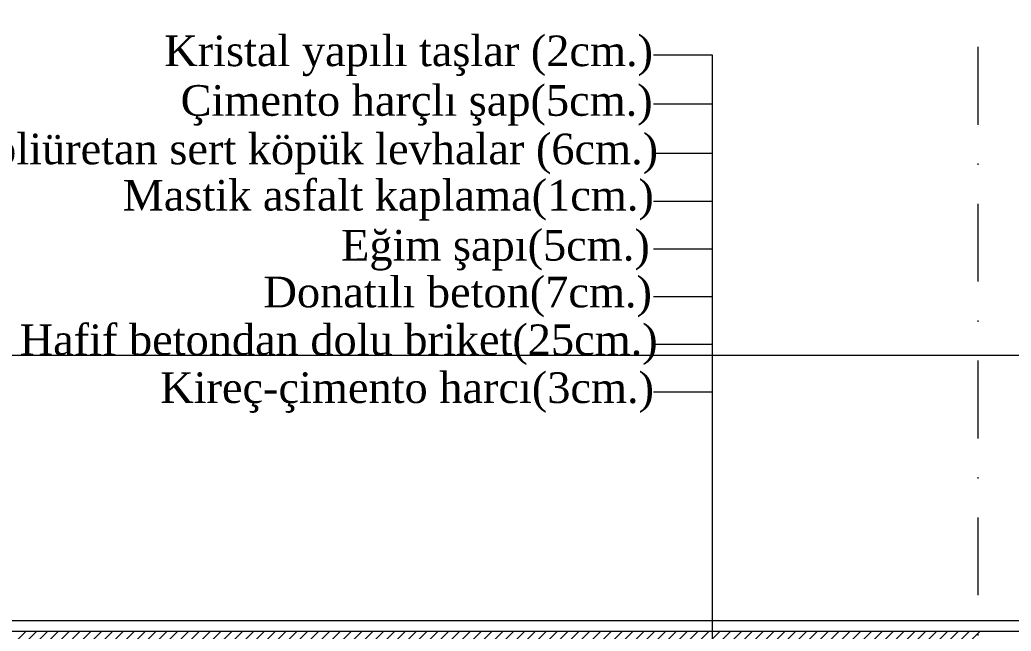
# Model space of a CAD drawing. Header units: millimetres. Extents: x -16104 to 67872, y -88009 to 12107.
# Drawn here: x 1233 to 1313.9, y 10346.2 to 10396.1 of the extents above; entities that cross this region are included whole.
import ezdxf

# ---------------------------------------------------------------- set-up
doc = ezdxf.new("R2010")
doc.units = ezdxf.units.MM
doc.linetypes.add('DASHDOTX2', pattern=[50.8, 25.4, -12.7, 0, -12.7])
doc.layers.get('0').update_dxf_attribs({"color": 241})
doc.layers.add('TARAMA', color=8, linetype='Continuous', lineweight=15)
doc.styles.add('ÖLÇÜ', font='times.ttf', dxfattribs={"height": 15})

# ---------------------------------------------------------------- blocks, each defined once
blk = doc.blocks.new('UYH')
at = {"layer": 'TARAMA', "linetype": 'DASHDOTX2'}
blk.add_line((64396.89, 537.89), (64396.89, 3431.58), dxfattribs=at)
at = {"layer": 'TARAMA'}
for p, q in [((64290.98, 3223.14), (64310.17, 3223.14)), ((64310.17, 3223.14), (64310.17, 3013.25)), ((64290.98, 3207.04), (64310.17, 3207.04)), ((64290.98, 3190.94), (64310.17, 3190.94)), ((64290.98, 3175.36), (64310.17, 3175.36)), ((64290.98, 3159.78), (64310.17, 3159.78)), ((64290.98, 3144.2), (64310.17, 3144.2)), ((64290.98, 3128.62), (64310.17, 3128.62)), ((64451.9, 3124.97), (63947.4, 3124.97)), ((64290.98, 3113.04), (64310.17, 3113.04)), ((63928.57, 3038.45), (64379.37, 3038.45)), ((63928.57, 3038.45), (64327.37, 3038.45)), ((63512.4, 3034.97), (64576.9, 3034.97)), ((64056.42, 3004.97), (64086.42, 3034.97)), ((64059.96, 3004.97), (64089.96, 3034.97)), ((64063.5, 3004.97), (64093.5, 3034.97)), ((64067.03, 3004.97), (64097.03, 3034.97)), ((64070.57, 3004.97), (64100.57, 3034.97)), ((64074.1, 3004.97), (64104.1, 3034.97)), ((64077.64, 3004.97), (64107.64, 3034.97)), ((64081.17, 3004.97), (64111.17, 3034.97)), ((64084.71, 3004.97), (64114.71, 3034.97)), ((64088.24, 3004.97), (64118.24, 3034.97)), ((64091.78, 3004.97), (64121.78, 3034.97)), ((64095.32, 3004.97), (64125.32, 3034.97)), ((64098.85, 3004.97), (64128.85, 3034.97)), ((64102.39, 3004.97), (64132.39, 3034.97)), ((64105.92, 3004.97), (64135.92, 3034.97)), ((64109.46, 3004.97), (64139.46, 3034.97)), ((64112.99, 3004.97), (64142.99, 3034.97)), ((64116.53, 3004.97), (64146.53, 3034.97)), ((64120.06, 3004.97), (64150.06, 3034.97)), ((64123.6, 3004.97), (64153.6, 3034.97)), ((64127.14, 3004.97), (64157.14, 3034.97)), ((64130.67, 3004.97), (64160.67, 3034.97)), ((64134.21, 3004.97), (64164.21, 3034.97)), ((64137.74, 3004.97), (64167.74, 3034.97)), ((64141.28, 3004.97), (64171.28, 3034.97)), ((64144.81, 3004.97), (64174.81, 3034.97)), ((64148.35, 3004.97), (64178.35, 3034.97)), ((64151.88, 3004.97), (64181.88, 3034.97)), ((64155.42, 3004.97), (64185.42, 3034.97)), ((64158.96, 3004.97), (64188.96, 3034.97)), ((64162.49, 3004.97), (64192.49, 3034.97)), ((64166.03, 3004.97), (64196.03, 3034.97)), ((64169.56, 3004.97), (64199.56, 3034.97)), ((64173.1, 3004.97), (64203.1, 3034.97)), ((64176.63, 3004.97), (64206.63, 3034.97)), ((64180.17, 3004.97), (64210.17, 3034.97)), ((64183.7, 3004.97), (64213.7, 3034.97)), ((64187.24, 3004.97), (64217.24, 3034.97)), ((64190.77, 3004.97), (64220.77, 3034.97)), ((64194.31, 3004.97), (64224.31, 3034.97)), ((64197.85, 3004.97), (64227.85, 3034.97)), ((64201.38, 3004.97), (64231.38, 3034.97)), ((64204.92, 3004.97), (64234.92, 3034.97)), ((64208.45, 3004.97), (64238.45, 3034.97)), ((64211.99, 3004.97), (64241.99, 3034.97)), ((64215.52, 3004.97), (64245.52, 3034.97)), ((64219.06, 3004.97), (64249.06, 3034.97)), ((64222.59, 3004.97), (64252.59, 3034.97)), ((64226.13, 3004.97), (64256.13, 3034.97)), ((64229.67, 3004.97), (64259.67, 3034.97)), ((64233.2, 3004.97), (64263.2, 3034.97)), ((64236.74, 3004.97), (64266.74, 3034.97)), ((64240.27, 3004.97), (64270.27, 3034.97)), ((64243.81, 3004.97), (64273.81, 3034.97)), ((64247.34, 3004.97), (64277.34, 3034.97)), ((64250.88, 3004.97), (64280.88, 3034.97)), ((64254.41, 3004.97), (64284.41, 3034.97)), ((64257.95, 3004.97), (64287.95, 3034.97)), ((64261.49, 3004.97), (64291.49, 3034.97)), ((64265.02, 3004.97), (64295.02, 3034.97)), ((64268.56, 3004.97), (64298.56, 3034.97)), ((64272.09, 3004.97), (64302.09, 3034.97)), ((64275.63, 3004.97), (64305.63, 3034.97)), ((64279.16, 3004.97), (64309.16, 3034.97)), ((64282.7, 3004.97), (64312.7, 3034.97)), ((64286.23, 3004.97), (64316.23, 3034.97)), ((64289.77, 3004.97), (64319.77, 3034.97)), ((64293.31, 3004.97), (64323.31, 3034.97)), ((64296.84, 3004.97), (64326.84, 3034.97)), ((64300.38, 3004.97), (64330.38, 3034.97)), ((64303.91, 3004.97), (64333.91, 3034.97)), ((64307.45, 3004.97), (64337.45, 3034.97)), ((64310.98, 3004.97), (64340.98, 3034.97)), ((64314.52, 3004.97), (64344.52, 3034.97)), ((64318.05, 3004.97), (64348.05, 3034.97)), ((64321.59, 3004.97), (64351.59, 3034.97)), ((64325.13, 3004.97), (64355.13, 3034.97)), ((64328.66, 3004.97), (64358.66, 3034.97)), ((64332.2, 3004.97), (64362.2, 3034.97)), ((64335.73, 3004.97), (64365.73, 3034.97)), ((64339.27, 3004.97), (64369.27, 3034.97)), ((64342.8, 3004.97), (64372.8, 3034.97)), ((64346.34, 3004.97), (64376.34, 3034.97)), ((64349.87, 3004.97), (64379.87, 3034.97)), ((64353.41, 3004.97), (64383.41, 3034.97)), ((64356.94, 3004.97), (64386.94, 3034.97)), ((64360.48, 3004.97), (64390.48, 3034.97)), ((64364.02, 3004.97), (64394.02, 3034.97)), ((64367.55, 3004.97), (64397.55, 3034.97))]:
    blk.add_line(p, q, dxfattribs=at)
at = {"layer": 'TARAMA', "color": 4, "ltscale": 0.02}
for p, q in [((63935.21, 3038.45), (64503.94, 3038.45)), ((63935.21, 3038.45), (64503.94, 3038.45)), ((63982.62, 3038.45), (64327.37, 3038.45))]:
    blk.add_line(p, q, dxfattribs=at)
at = {"layer": 'TARAMA', "ltscale": 0.8, "style": 'ÖLÇÜ'}
for s, p in [('Kristal yapılı taşlar (2cm.)', (64131.48, 3219.4)), ('Çimento harçlı şap(5cm.)', (64136.82, 3203.2)), ('Poliüretan sert köpük levhalar (6cm.)', (64067.28, 3187.37)), ('Mastik asfalt kaplama(1cm.)', (64117.91, 3172.26)), ('Eğim şapı(5cm.)', (64189.14, 3155.94)), ('Donatılı beton(7cm.)', (64163.84, 3140.67)), ('Hafif betondan dolu briket(25cm.)', (64084.35, 3125.09)), ('Kireç-çimento harcı(3cm.)', (64130.16, 3109.46))]:
    blk.add_text(s, height=10, dxfattribs=at).set_placement(p)

msp = doc.modelspace()

# ---------------------------------------------------------------- block references
at = {"xscale": 0.25, "yscale": 0.25, "zscale": 0.25}
msp.add_blockref('UYH', (-14788.059, 9587.5), dxfattribs=at)

doc.saveas('drawing.dxf')
